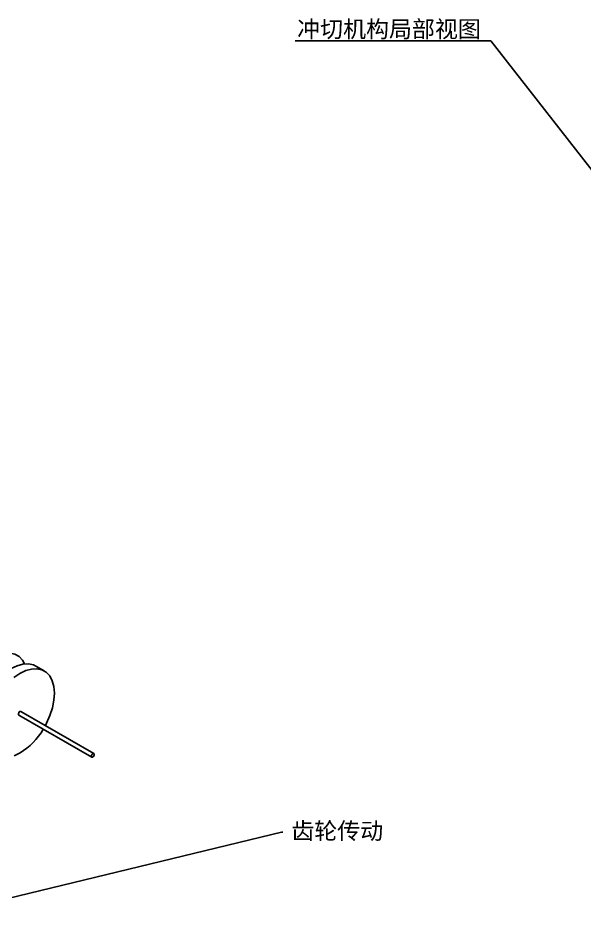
# Model space of a CAD drawing. Header units: millimetres. Extents: x 0 to 1189, y 0 to 841.
# Drawn here: x 790.5 to 925.1, y 441.4 to 656.4 of the extents above; entities that cross this region are included whole.
import ezdxf
from ezdxf import colors
from ezdxf.entities.mleader import LeaderData, LeaderLine
from ezdxf.math import Vec2, Vec3

# ---------------------------------------------------------------- set-up
doc = ezdxf.new("R2010")
doc.units = ezdxf.units.MM

msp = doc.modelspace()

# ---------------------------------------------------------------- linework, layer by layer
at = {"color": 7, "linetype": 'Continuous', "lineweight": 25}
for p, q in [((796.73, 501.25), (794.69, 502.43)), ((790.68, 490.77), (808, 480.77)), ((808.5, 481.63), (791.18, 491.64))]:
    msp.add_line(p, q, dxfattribs=at)
at = {"color": 7, "linetype": 'Continuous', "lineweight": 25, "flags": 128}
for points in [[(782.93, 503.32), (783.01, 503.38), (784.44, 504.36), (785.86, 505.05), (787.24, 505.43), (788.54, 505.5), (789.72, 505.24), (790.74, 504.66), (791.57, 503.8), (792.05, 502.95)], [(783.09, 482.34), (782.64, 482.64), (781.81, 483.51), (781.2, 484.65), (780.82, 486.02), (780.68, 487.59), (780.8, 489.3), (781.16, 491.1), (781.76, 492.95), (782.57, 494.78), (783.57, 496.53), (784.74, 498.16), (786.03, 499.61), (787.41, 500.85), (788.83, 501.82), (790.26, 502.51), (791.64, 502.89), (792.94, 502.96), (794.12, 502.7), (794.69, 502.43)], [(789.45, 499.67), (790.88, 500.64), (792.3, 501.33), (793.69, 501.71), (794.98, 501.78), (796.16, 501.52), (797.18, 500.95), (798.01, 500.08), (798.62, 498.94), (799, 497.57), (799.13, 496), (799.02, 494.29), (798.66, 492.48), (798.06, 490.64), (797.25, 488.81), (796.98, 488.29)], [(790.68, 490.77), (790.6, 490.86), (790.58, 491), (790.6, 491.17), (790.68, 491.34), (790.79, 491.5), (790.93, 491.61), (791.06, 491.66), (791.18, 491.64), (791.18, 491.64)], [(790.98, 481.76), (789.56, 481.07)], [(808.61, 481.41), (808.58, 481.55), (808.5, 481.63), (808.39, 481.66), (808.25, 481.61), (808.12, 481.5), (808, 481.35), (807.93, 481.17), (807.9, 481), (807.93, 480.86), (808, 480.77), (808.12, 480.75), (808.25, 480.79), (808.39, 480.9), (808.5, 481.06), (808.58, 481.23), (808.61, 481.41)]]:
    msp.add_lwpolyline(points, dxfattribs=at)
at = {"color": 7, "linetype": 'Continuous', "lineweight": 25}
msp.add_arc((782.11, 495.87), 16.67, 302.1914, 329.5648, dxfattribs=at)

# ---------------------------------------------------------------- leaders
ml = msp.add_multileader_mtext('Standard')
ml.set_content('{\\fSimSun|b0|i0|c134|p2;冲切机构局部视图}', color=256)
ml.set_leader_properties()
ml.build(insert=Vec2(0, 0))
ml.multileader.update_dxf_attribs({"text_right_attachment_type": 6, "dogleg_length": 0.36})
ctx = ml.context
ctx.base_point, ctx.plane_origin = Vec3(853.4, 653.51), Vec3(941.08, 601.97)
ctx.right_attachment, ctx.text_align_type = 6, 2
notes = []
notes.append((ctx, [(0, (1, 1, 0), (902.79, 651.01), (-1, 0), 0.36, [(0, [(941.08, 601.97)], 0, [])])]))
ctx.mtext.insert, ctx.mtext.alignment, ctx.mtext.flow_direction = Vec3(900.43, 655.81), 3, 5
ml = msp.add_multileader_mtext('Standard')
ml.set_content('{\\fSimSun|b0|i0|c134|p2;齿轮传动}', color=256)
ml.set_leader_properties()
ml.build(insert=Vec2(0, 0))
ml.multileader.update_dxf_attribs({"text_right_attachment_type": 6, "dogleg_length": 0.36})
ctx = ml.context
ctx.base_point, ctx.plane_origin = Vec3(853.41, 462.94), Vec3(764.15, 441.37)
ctx.right_attachment = 6
notes.append((ctx, [(0, (1, 1, 0), (853.05, 462.94), (1, 0), 0.36, [(0, [(764.15, 441.37)], 0, [])])]))
ctx.mtext.insert, ctx.mtext.flow_direction = Vec3(855.41, 465.24), 5
for ctx, leaders in notes:
    for number, flags, end, landing, length, lines in leaders:
        leader = LeaderData()
        leader.index, (leader.has_last_leader_line, leader.has_dogleg_vector, leader.attachment_direction) = number, flags
        leader.last_leader_point, leader.dogleg_vector, leader.dogleg_length = Vec3(end), Vec3(landing), length
        for number, points, colour, breaks in lines:
            line = LeaderLine()
            line.index, line.vertices, line.color, line.breaks = number, Vec3.list(points), colors.encode_raw_color(colour), breaks
            leader.lines.append(line)
        ctx.leaders.append(leader)

doc.saveas('drawing.dxf')
